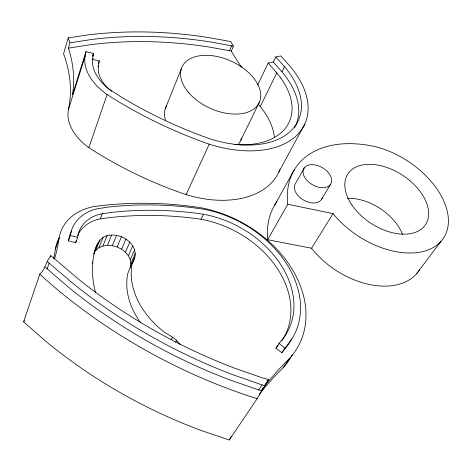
<?xml version="1.0" encoding="UTF-8"?>
<svg xmlns="http://www.w3.org/2000/svg" width="472" height="472" viewBox="0 0 472 472"><rect width="100%" height="100%" fill="white"/><g stroke="black" fill="none" stroke-linecap="round" stroke-linejoin="round"><path stroke-width="0.71" d="M179.932 344.454L176.681 340.454L172.516 337.156L164.634 332.365A80.069 59.861 28.1 0 1 132.184 263.518C141.919 248.933 126.225 234.389 111.622 235.074C101.834 234.737 96.076 243.611 94.43 252.266C91.32 265.535 91.987 279.453 95.574 292.551M92.37 59.348L99.226 60.864L98.217 68.015A40.043 24.851 21 0 0 111.599 91.432M59.212 237.699A60.038 45.359 21 0 0 55.419 249.039L54.357 255.175A295.242 203.668 1.1 0 1 53.649 258.585M241.593 67.242A306.676 152.946 31.8 0 1 231.333 51.188L233.398 46.144L230.731 41.601L210.547 37.89A441.131 339.669 34.2 0 0 88.394 34.875L68.222 37.89L69.968 42.799L68.387 48.162L69.691 52.404A252.909 153.052 8.6 0 1 72.588 94.229L72.552 94.606L85.951 51.654L93.509 53.466L92.477 60.563A47.985 29.583 21.1 0 0 108.483 88.636L119.021 95.639A258.137 138.367 24.3 0 0 201.75 135.865L210.081 138.874A89.822 54.445 24.4 0 0 290.994 130.773A89.822 54.445 24.4 0 0 284.516 66.7L275.825 56.97L273.335 62.133L268.19 63.012L257.736 84.848M140.656 322.818A79.196 59.855 28.1 0 1 127.759 273.636L130.201 267.459L130.868 263.665L135.275 253.541M279.949 169.359A92.801 59.997 24 0 1 186.074 194.623A253.924 145.942 23.9 0 1 88.86 147.647A53.088 34.857 20.3 0 1 68.446 109.457L85.184 55.873L85.951 51.654M71.626 230.973A51.212 38.267 21.2 0 0 69.183 237.227L68.458 240.867L75.726 242.685L77.674 237.387L78.322 233.976A44.079 32.751 21.3 0 1 99.326 214.3L110.2 212.559A397.141 346.041 49.9 0 1 195.555 213.161L203.456 214.253A92.978 69.461 28 0 1 283.678 337.828L278.987 343.463L275.908 348.165L281.79 352.714L286.634 346.849M75.726 242.685L76.122 240.643M68.458 240.867L70.363 235.546L71.089 231.899A51.495 38.273 21.3 0 1 95.775 209.049L107.775 207.131A407.165 355.215 50.2 0 1 194.8 207.963L203.096 209.131A100.347 74.995 28 0 1 289.737 342.159M68.222 37.89L63.561 53.82A250.142 153.152 8.3 0 1 68.446 109.457M92.701 56.015L93.509 53.466M92.718 56.15L93.533 53.601M92.199 59.696L92.606 58.422M98.318 63.661L99.226 60.864M98.046 66.9L98.5 65.496M23.6 321.821L39.784 274.22C45.548 269.123 46.038 261.27 50.911 255.641L77.361 278.232A359.233 219.445 27.7 0 0 234.389 368.083L263.146 378.137L268.568 379.494L257.11 398.692L229.292 440.004L201.16 430.476A357.31 233.026 27.7 0 1 45.347 340.92L23.6 321.821A295.242 203.668 1.1 0 0 24.485 320.647M88.86 147.647L107.115 94.553A55.725 34.362 21.1 0 1 85.184 55.873M50.433 257.028L50.911 255.641M47.153 268.863L49.153 263.093M55.419 249.039L59.071 238.525A60.705 45.377 21.2 0 1 93.769 206.594A417.325 365.883 51.2 0 1 200.222 207.633A109.227 82.128 28 0 1 292.894 270.432A109.227 82.128 28 0 1 289.371 358.584L283.153 367.729A681.255 414.032 62.1 0 0 263.818 388.739L259.187 394.456M77.52 235.87A43.831 32.751 21.2 0 1 97.32 219.574L100.329 218.837L102.347 213.574M94.264 252.319L97.792 243.286M93.668 254.202L94.43 252.266M94.099 253.057L95.798 250.313L99.84 239.994M92.235 263.252L92.742 261.96M95.798 250.313L98.925 247.741L102.984 237.434M98.925 247.741L102.914 246.054L107.002 235.758M102.914 246.054L107.492 245.351L111.622 235.074M165.306 108.584L181.266 68.959M107.492 245.351L112.354 245.676L116.531 235.422M112.354 245.676L117.18 246.998L121.404 236.773M130.868 263.665C130.673 257.57 126.579 252.449 121.652 249.228L125.924 239.027M125.481 252.219L129.8 242.047M128.413 255.783L132.774 245.629M130.254 259.683L134.644 249.546M130.201 267.459L134.62 257.34M68.387 48.162L89.928 44.781A428.901 331.255 34.2 0 1 209.544 47.111L229.534 50.716L231.681 45.819L233.398 46.144M186.074 194.623L209.232 144.184A97.261 58.976 24.4 0 0 296.829 135.275A97.261 58.976 24.4 0 0 289.631 65.797L280.917 55.926L275.825 56.97M281.873 340.707A92.459 69.455 28 0 0 201.007 219.262L203.456 214.253M240.826 140.225L259.423 102.117M274.362 137.104A79.325 50.622 24.1 0 0 264.043 111.545L260.273 106.525L276.781 72.877L268.19 63.012M295.555 125.747A89.385 54.557 24.4 0 0 281.967 71.844L284.522 66.694M171.165 339.746L172.516 337.156M175.655 342.389L176.681 340.454M278.858 171.967L304.8 124.03M274.716 205.084L294.369 169.702M304.304 167.843L295.614 183.248A15.293 9.924 30.1 0 0 304.039 200.376A15.293 9.924 30.1 0 0 322.299 197.774M419.797 269.3A69.85 45.448 33.2 0 1 311.555 248.242L267.642 239.705L287.784 204.252A114.749 72.889 34.1 0 1 376.432 146.898A72.346 44.94 32.9 0 1 443.68 237.853A72.346 44.94 32.9 0 1 333.049 213.621L287.784 204.252M321.456 199.538L330.571 184.345A15.529 9.877 30 0 0 315.591 165.023A15.529 9.877 30 0 0 305.95 179.195A15.529 9.877 30 0 0 330.571 184.345M311.555 248.242L333.049 213.621M281.79 352.714L284.905 348.035L289.749 342.171M45.076 267.075L69.826 288.333A364.313 224.377 27.7 0 0 229.604 379.824L258.632 389.919L261.99 384.881L264.81 385.901M262.084 389.146L262.892 387.943M264.922 384.922L265.73 383.718M266.538 382.509L268.568 379.494M416.446 273.907L441.09 241.245M275.908 348.165L278.262 345.351M69.968 42.799L91.592 39.489A431.496 331.592 34.2 0 1 211.621 42.161L231.681 45.819M100.329 218.837L108.147 217.804A394.486 344.902 50.4 0 1 193.137 218.194L201.007 219.262M229.534 50.716L231.245 51.029M70.363 235.546L77.674 237.387M261.99 384.881L232.796 374.703A366.178 223.976 27.7 0 1 71.98 282.651L47.058 261.299M258.632 389.919L261.429 390.928M117.18 246.998L121.652 249.228M278.987 343.463L284.905 348.035M273.335 62.133L281.973 71.844M258.048 103.934L260.273 106.525M276.781 72.877L280.746 77.945M59.071 238.525A298.953 204.335 1.6 0 1 54.469 259.028M261.181 390.686A692.223 416.593 61.6 0 1 289.371 358.584M292.28 354.885A108.023 82.099 28 0 1 291.596 356.13M290.882 357.357A108.023 82.099 28 0 1 283.153 367.729M229.292 440.004A681.255 414.032 62.1 0 1 231.268 436.423M257.11 398.692A373.234 230.253 27.7 0 1 39.784 274.22M291.436 338.896A99.793 74.989 28 0 1 286.622 346.837M241.717 137.641A40.987 26.166 24.3 0 1 237.823 144.845M165.619 120.743A40.987 26.166 24.3 0 1 166.657 105.421M267.642 239.705A110.672 73.561 34.6 0 1 276.958 201.662M347.421 198.323A44.769 29.093 33.4 0 1 402.557 234.366M209.232 144.184A264.951 142.172 24.3 0 1 107.115 94.553M280.728 77.945A81.951 50.008 24.4 0 1 238.885 144.715M238.218 144.686A81.951 50.008 24.4 0 1 234.183 144.42M295.277 126.325A89.385 54.557 24.4 0 1 294.687 127.469M188.877 92.872A42.504 25.801 24.6 0 0 257.747 105.055A42.504 25.801 24.6 0 0 215.332 56.18A42.504 25.801 24.6 0 0 188.877 92.872M351.97 205.084A46.368 28.768 33 0 0 424.411 226.147A46.368 28.768 33 0 0 383.813 166.498A46.368 28.768 33 0 0 351.97 205.084"/></g></svg>
